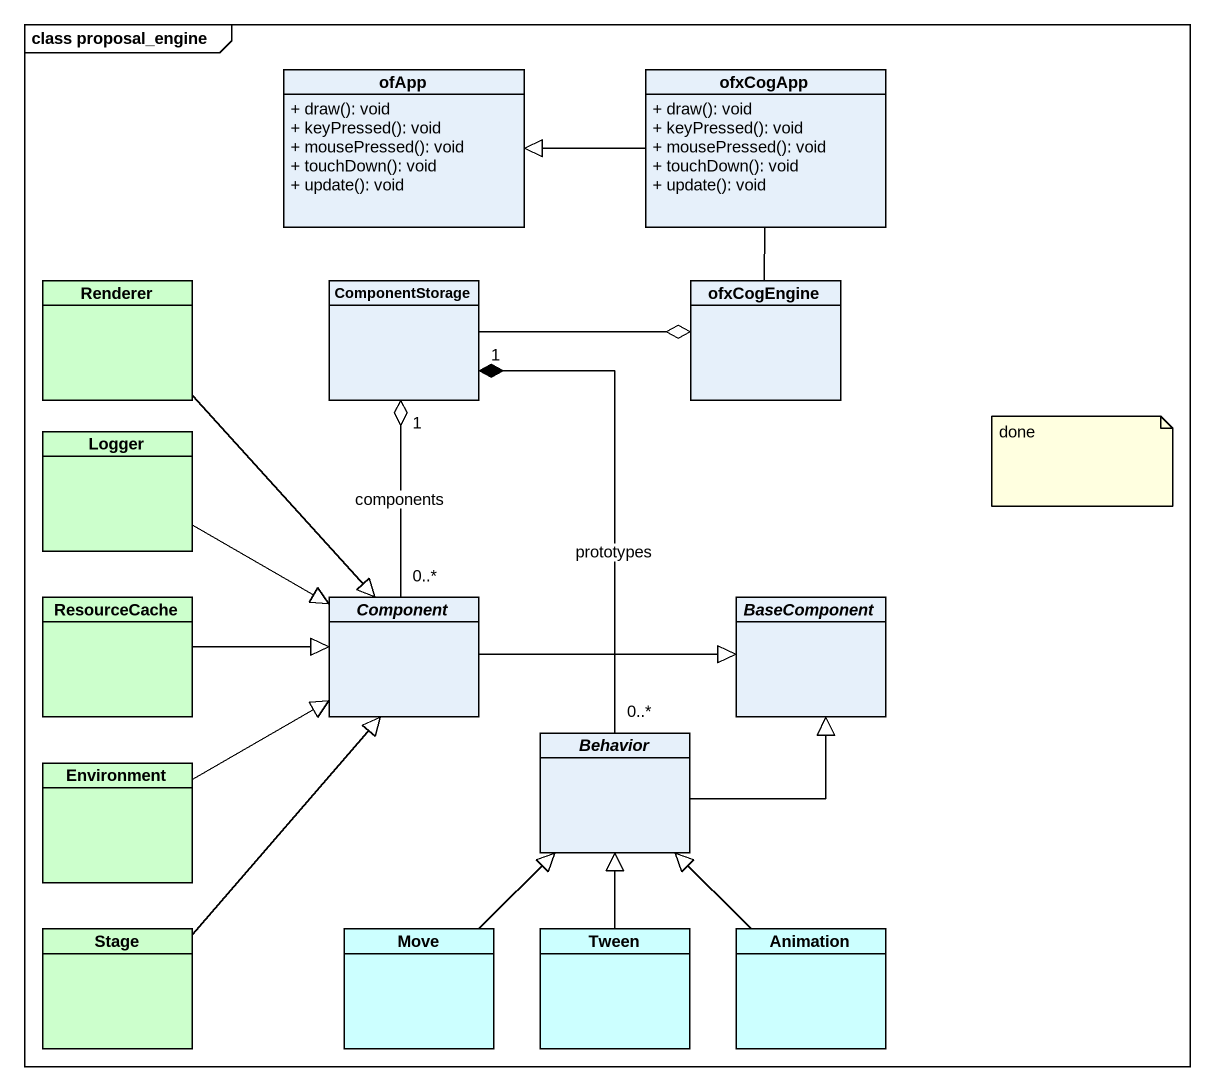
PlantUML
@startuml
mainframe class proposal_engine
hide circle
hide empty members
skinparam classAttributeIconSize 0
class ofApp {
  + draw(): void
  + keyPressed(): void
  + mousePressed(): void
  + touchDown(): void
  + update(): void
}
class ofxCogApp {
  + draw(): void
  + keyPressed(): void
  + mousePressed(): void
  + touchDown(): void
  + update(): void
}
class Renderer #CCFFCC
class ComponentStorage
class ofxCogEngine
class Logger #CCFFCC
class ResourceCache #CCFFCC
abstract class "Component" as Component_
abstract class BaseComponent
class Environment #CCFFCC
abstract class Behavior
class Stage #CCFFCC
class Move #CCFFFF
class Tween #CCFFFF
class Animation #CCFFFF
ofxCogApp -left-|> ofApp
Renderer --|> Component_
ComponentStorage -right-o ofxCogEngine
ofxCogEngine -up- ofxCogApp
Logger -right-|> Component_
ResourceCache -right-|> Component_
Component_ "0..*" -up-o "1" ComponentStorage : components
Component_ -right-|> BaseComponent
Environment -right-|> Component_
Behavior "0..*" -up-* "1" ComponentStorage : prototypes
Behavior -up-|> BaseComponent
Stage -up-|> Component_
Move -up-|> Behavior
Tween -up-|> Behavior
Animation -up-|> Behavior
note as N1
  done
end note
@enduml
